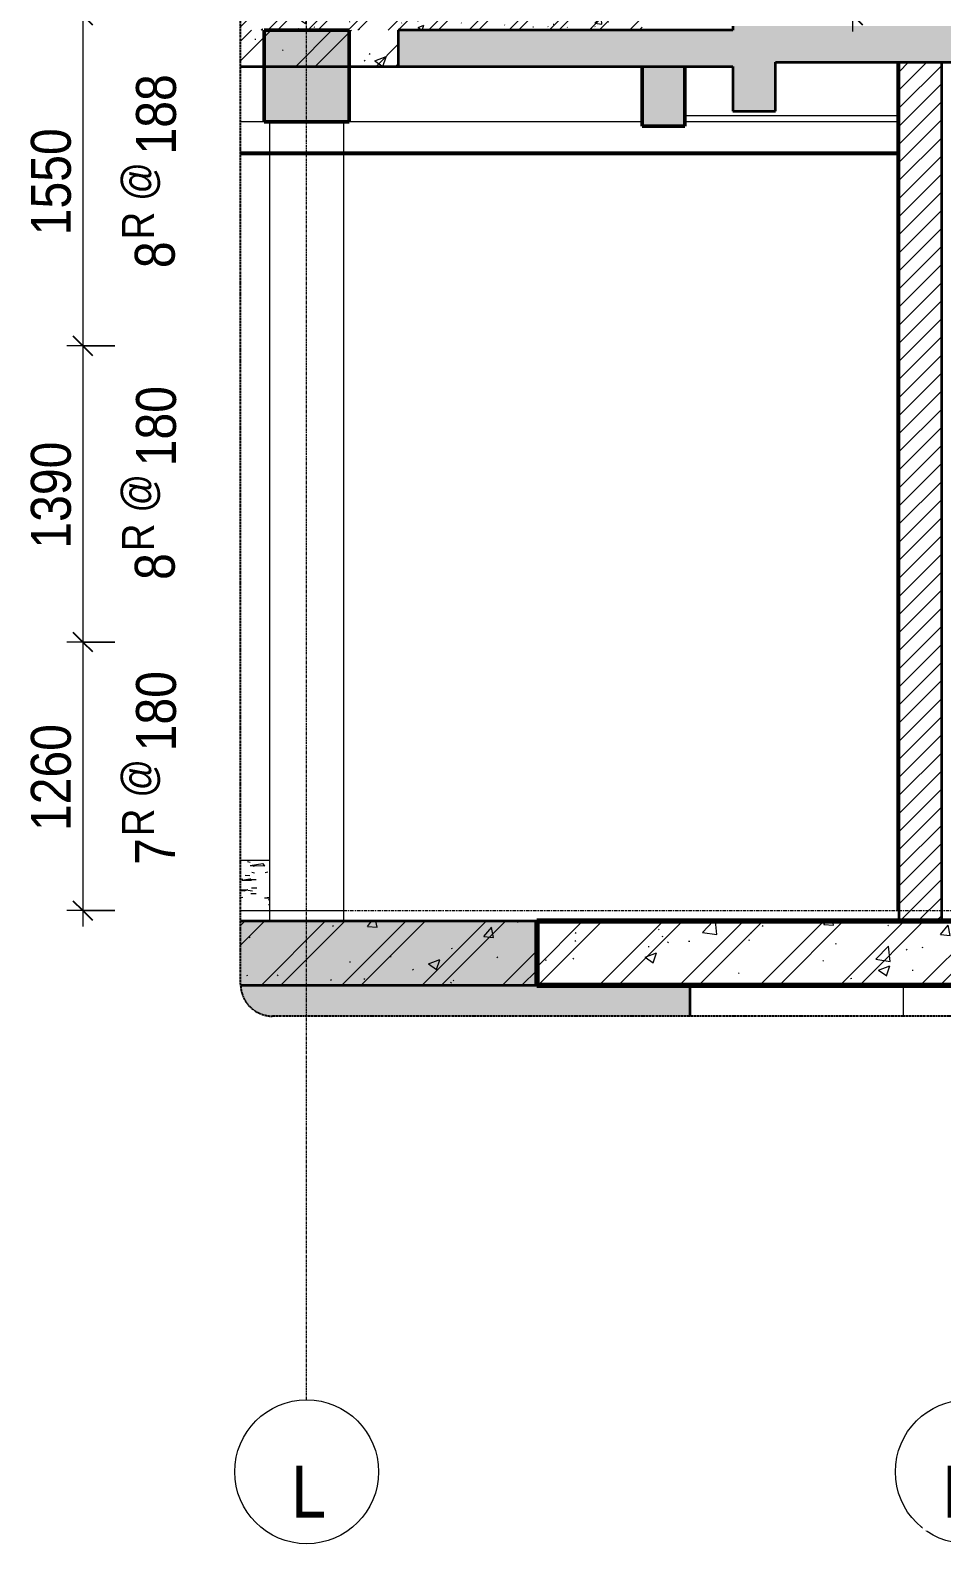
# Model space of a CAD drawing. Header units: millimetres. Extents: x 112507 to 177976, y -4970 to 80839.
# Drawn here: x 161123 to 165400, y -4970 to 2130 of the extents above; entities that cross this region are included whole.
import ezdxf

# ---------------------------------------------------------------- set-up
doc = ezdxf.new("R2010")
doc.units = ezdxf.units.MM
for name, pattern in [('Centre', [31.75, 6.35, -4.7625, 15.875, -4.7625]), ('Grid Line', [22.225, 12.7, -3.175, 3.175, -3.175]), ('Hidden', [7.14375, 4.7625, -2.38125])]:
    doc.linetypes.add(name, pattern=pattern)
for name, color, linetype, lineweight in [('0-4', 90, 'Continuous', 5), ('A-ANNO-DIMS', 211, 'Continuous', 9), ('A-ANNO-DIMS-75', 211, 'Continuous', 9), ('A-CLNG-1', 7, 'Continuous', 35), ('A-CLNG-PATT-1', 13, 'Continuous', 18), ('A-DETL-GENF', 92, 'Continuous', 18), ('A-DETL-GENF-3', 254, 'Continuous', 18), ('A-DETL-GENF-4', 92, 'Hidden', 25), ('A-DETL-MEDM', 33, 'Continuous', 35), ('A-DETL-WIDE', 214, 'Continuous', 70), ('A-FLOR', 192, 'Continuous', 18), ('A-FLOR-FNSH-1', 7, 'Continuous', 35), ('A-FLOR-LEVL-2', 51, 'Centre', 9), ('A-FLOR-PATT-1', 253, 'Continuous', 18), ('A-FLOR-PATT-2', 8, 'Continuous', 18), ('A-WALL', 113, 'Continuous', 18), ('A-WALL-1', 7, 'Continuous', 35), ('A-WALL-FNSH-1', 250, 'Continuous', 18), ('A-WALL-PATT-2', 111, 'Continuous', 18), ('S-BEAM-1', 43, 'Continuous', 5), ('S-BEAM-2', 90, 'Continuous', 50), ('S-BEAM-3', 250, 'Continuous', 18), ('S-COLS-6', 250, 'Continuous', 18), ('S-FNDN-1', 43, 'Continuous', 5), ('S-FNDN-2', 7, 'Continuous', 35), ('S-FNDN-3', 250, 'Continuous', 18), ('S-GRID-1', 1, 'Grid Line', 9), ('S-GRID-IDEN', 1, 'Continuous', 9), ('S-STRS-IDEN-1', 31, 'Continuous', 9)]:
    doc.layers.add(name, color=color, linetype=linetype, lineweight=lineweight)
doc.styles.add('Tahoma_B_2', font='tahomabd.ttf', dxfattribs={"height": 243.75})
doc.styles.add('UTM Avo_1', font='', dxfattribs={"width": 0.9, "height": 187.5})
doc.styles.add('UTM Avo_2', font='', dxfattribs={"width": 0.9, "height": 150})
doc.styles.add('UTM Avo_3', font='', dxfattribs={"width": 0.9, "height": 187.5})
doc.styles.get('UTM Avo_1').set_extended_font_data('UTM Avo')
doc.styles.get('UTM Avo_2').set_extended_font_data('UTM Avo')
doc.styles.get('UTM Avo_3').set_extended_font_data('UTM Avo')
doc.dimstyles.new('1_Dim_chi_tiet_2_5_2', dxfattribs={"dimscale": 304.8, "dimtxt": 187.368928, "dimasz": 0.295276, "dimexe": 0.246063, "dimexo": 0.0625, "dimgap": 0.024606, "dimtad": 1, "dimdec": 0, "dimrnd": 5, "dimzin": 0, "dimdsep": 46, "dimtxsty": 'UTM Avo_1', "dimblk1": 'OBLIQUE', "dimblk2": 'OBLIQUE', "dimsah": 1, "dimcen": 0.09, "dimdle": 0.246063, "dimazin": 0, "dimtfac": 1, "dimtdec": 4, "dimtix": 1, "dimtmove": 0, "dimatfit": 3, "dimfxl": 0.492126, "dimfxlon": 1, "dimtvp": 1, "dimtolj": 1, "dimtzin": 0, "dimarcsym": 2})
pattern_1 = [(50, (74551.6, 15225), (546.553, -47.817), [57.15, -628.65]), (355, (74551.6, 15225), (-105.728, 573.17), [45.72, -502.92]), (100.451, (74597.17, 15221), (440.828, 525.35), [48.57, -534.27]), (46.184, (74551.6, 15377.4), (813.237, -126.128), [85.725, -942.975]), (96.636, (74619.4, 15366.9), (712.207, 742.283), [72.855, -801.405]), (351.184, (74551.6, 15377.4), (712.215, 742.276), [68.58, -754.38]), (21, (74627.8, 15339.3), (454.843, -306.796), [57.15, -628.65]), (326, (74627.8, 15339.3), (185.406, 552.564), [45.72, -502.92]), (71.451, (74665.7, 15313.73), (640.251, 245.764), [48.57, -534.27]), (37.5, (74551.62, 15225), (9.2664, 253.665), [5.029, -491.795, 5.029, -505.511, -504.825]), (37.5, (74551.62, 15225), (9.2664, 253.665), [-1007.364, 5.029, -499.796]), (7.5, (74551.62, 15225), (200.4594, 300.5414), [5.029, -286.055, 5.029, -480.365, -192.405]), (7.5, (74551.62, 15225), (200.4594, 300.5414), [-776.478, 5.029, -187.376]), (327.5, (74381.7, 15225), (406.7728, -17.1864), [5.029, -185.471, 5.029, -589.331, -788.67]), (327.5, (74381.7, 15225), (406.7728, -17.1864), [-784.86, 5.029, -783.641]), (317.5, (74305.5, 15225), (444.388, 76.28), [5.029, -242.621, 5.029, -389.687, -560.07]), (317.5, (74305.5, 15225), (444.388, 76.28), [-642.366, 5.029, -555.041]), (45, (74551.62, 15225), (-188.5854, 188.5854), []), (45, (74551.62, 15510.75), (-188.5854, 188.5854), [])]
pattern_2 = [(50, (167034.5, 15225), (546.553, -47.817), [57.15, -628.65]), (355, (167034.5, 15225), (-105.728, 573.17), [45.72, -502.92]), (100.451, (167080.04, 15221), (440.828, 525.35), [48.57, -534.27]), (46.184, (167034.5, 15377.4), (813.237, -126.128), [85.725, -942.975]), (96.636, (167102.26, 15366.9), (712.207, 742.283), [72.855, -801.405]), (351.184, (167034.5, 15377.4), (712.215, 742.276), [68.58, -754.38]), (21, (167110.7, 15339.3), (454.843, -306.796), [57.15, -628.65]), (326, (167110.7, 15339.3), (185.406, 552.564), [45.72, -502.92]), (71.451, (167148.6, 15313.73), (640.251, 245.764), [48.57, -534.27]), (37.5, (167034.49, 15225), (9.2664, 253.665), [5.029, -491.795, 5.029, -505.511, -504.825]), (37.5, (167034.49, 15225), (9.2664, 253.665), [-1007.364, 5.029, -499.796]), (7.5, (167034.5, 15225), (200.4594, 300.5414), [5.029, -286.055, 5.029, -480.365, -192.405]), (7.5, (167034.5, 15225), (200.4594, 300.5414), [-776.478, 5.029, -187.376]), (327.5, (166864.56, 15225), (406.7728, -17.1864), [5.029, -185.471, 5.029, -589.331, -788.67]), (327.5, (166864.56, 15225), (406.7728, -17.1864), [-784.86, 5.029, -783.641]), (317.5, (166788.36, 15225), (444.388, 76.2803), [5.029, -242.621, 5.029, -389.687, -560.07]), (317.5, (166788.36, 15225), (444.388, 76.2803), [-642.366, 5.029, -555.041]), (45, (167034.5, 15225), (-188.5854, 188.5854), []), (45, (167034.5, 15510.75), (-188.5854, 188.5854), [])]

# ---------------------------------------------------------------- blocks, each defined once
blk = doc.blocks.new('NCV_TKTC_KET CAU_rvt-6-TKCS_THANG BỘ TB5 - MẶT CẮT')
at = {"layer": 'A-FLOR-PATT-1'}
h = blk.add_hatch(dxfattribs=at)
h.set_pattern_fill('FP_8', color=256, style=0, pattern_type=2)
h.set_pattern_definition(pattern_1)
h.paths.add_polyline_path([(70366.9, 1960), (70366.9, 2130), (69626.9, 2130), (69626.9, 1960)])
h = blk.add_hatch(dxfattribs=at)
h.set_pattern_fill('FP_8', color=256, style=0, pattern_type=2)
h.set_pattern_definition(pattern_1)
h.paths.add_polyline_path([(70366.9, 1960), (70366.9, 2130), (69626.9, 2130), (69626.9, 1960)])
h = blk.add_hatch(dxfattribs=at)
h.set_pattern_fill('FP_8', color=256, style=0, pattern_type=2)
h.set_pattern_definition(pattern_1)
h.paths.add_polyline_path([(71016.9, -2350), (71016.9, -2050), (69626.9, -2050), (69627.6, -2350), (69632, -2350)])
h = blk.add_hatch(dxfattribs=at)
h.set_pattern_fill('FP_8', color=256, style=0, pattern_type=2)
h.set_pattern_definition(pattern_1)
h.paths.add_polyline_path([(71016.9, -2350), (71016.9, -2050), (69626.9, -2050), (69627.6, -2350), (69632, -2350)])
at = {"layer": 'S-BEAM-1'}
for points in [[(69736.9, 1700), (70136.9, 1700), (70136.9, 2130), (69736.9, 2130)], [(71511.9, 1680), (71711.9, 1680), (71711.9, 1960), (71511.9, 1960), (71511.9, 1868)]]:
    blk.add_hatch(color=256, dxfattribs=at).paths.add_polyline_path(points)
at = {"layer": 'S-FNDN-1'}
blk.add_hatch(color=256, dxfattribs=at).paths.add_polyline_path([(69776.9, -2494.9), (71737, -2494.9), (71737, -2350), (71016.9, -2350), (71016.9, -2050), (69626.9, -2050), (69626.9, -2344.9), (69632, -2383.7), (69647, -2419.9), (69670.9, -2451), (69701.9, -2474.8), (69738.1, -2489.8)])
at = {"layer": 'A-FLOR-FNSH-1'}
for p, q in [((69626.9, 1960), (70366.9, 1960)), ((71016.9, -2050), (69626.9, -2050)), ((69627.6, -2350), (71016.9, -2350))]:
    blk.add_line(p, q, dxfattribs=at)
at = {"layer": 'S-BEAM-2'}
for p, q in [((70136.9, 2130), (69736.9, 2130)), ((69736.9, 2130), (69736.9, 1700)), ((70136.9, 1700), (70136.9, 2130)), ((71511.9, 1960), (71511.9, 1680)), ((71711.9, 1680), (71711.9, 1960)), ((69736.9, 1700), (70136.9, 1700)), ((71511.9, 1680), (71711.9, 1680))]:
    blk.add_line(p, q, dxfattribs=at)
at = {"layer": 'S-BEAM-3'}
for p, q in [((71711.9, 1730), (72706.9, 1730)), ((69736.9, 1700), (69626.9, 1700)), ((71511.9, 1700), (70136.9, 1700)), ((72706.9, 1700), (71711.9, 1700))]:
    blk.add_line(p, q, dxfattribs=at)
at = {"layer": 'S-COLS-6'}
for p, q in [((69761.9, -2000), (69761.9, -2050)), ((70111.9, -2050), (70111.9, -2000))]:
    blk.add_line(p, q, dxfattribs=at)
at = {"layer": 'S-FNDN-2'}
for p, q in [((71016.9, -2050), (69626.9, -2050)), ((71737, -2494.9), (71737, -2350))]:
    blk.add_line(p, q, dxfattribs=at)
at = {"layer": 'S-FNDN-3'}
blk.add_line((72736.9, -2494.9), (72736.9, -2350), dxfattribs=at)
blk = doc.blocks.new('BORDER VIEW - BORDER VIEW-3767319-TKCS_THANG BỘ TB5 - MẶT CẮT')
at = {"layer": 'A-DETL-GENF-4'}
for p, q in [((69626.9, -2344.9), (69626.9, 34042.6)), ((78260.4, -2494.9), (69776.9, -2494.9))]:
    blk.add_line(p, q, dxfattribs=at)
blk.add_arc((69776.9, -2344.9), 150, 180, 270, dxfattribs=at)
blk = doc.blocks.new('Grid - M_Grid Head - Circle-353313-TKCS_THANG BỘ TB5 - MẶT CẮT')
at = {"layer": 'S-GRID-IDEN'}
blk.add_circle((69936.9, -4632.4), 337.5, dxfattribs=at)
blk = doc.blocks.new('DIMBLOCK180-TKCS_THANG BỘ TB5 - MẶT CẮT')
at = {"layer": 'A-ANNO-DIMS-75', "lineweight": 25}
for p, q in [((161369.2, 2200), (161324.2, 2245)), ((161369.2, 2200), (161414.2, 2155)), ((161369.2, 650), (161324.2, 695)), ((161369.2, 650), (161414.2, 605))]:
    blk.add_line(p, q, dxfattribs=at)
at = {"layer": 'A-ANNO-DIMS-75'}
for p, q in [((161519.2, 2200), (161294.2, 2200)), ((161369.2, 2200), (161369.2, 650)), ((161369.2, 2200), (161519.2, 2200)), ((161519.2, 650), (161294.2, 650)), ((161369.2, 650), (161519.2, 650))]:
    blk.add_line(p, q, dxfattribs=at)
at = {"layer": 'A-ANNO-DIMS-75', "color": 0, "insert": (161125.7, 1168.2), "char_height": 187.5, "width": 616.236, "attachment_point": 1, "rotation": 90, "line_spacing_factor": 1.110334, "style": 'UTM Avo_1'}
blk.add_mtext('1550', dxfattribs=at)
blk = doc.blocks.new('_Oblique')
at = {"color": 0, "linetype": 'ByBlock', "lineweight": -2}
blk.add_line((-0.5, -0.5), (0.5, 0.5), dxfattribs=at)
blk = doc.blocks.new('DIMBLOCK181-TKCS_THANG BỘ TB5 - MẶT CẮT')
at = {"layer": 'A-ANNO-DIMS-75'}
for p, q in [((161519.2, 650), (161294.2, 650)), ((161369.2, 650), (161369.2, -740)), ((161369.2, 650), (161519.2, 650)), ((161519.2, -740), (161294.2, -740)), ((161369.2, -740), (161519.2, -740))]:
    blk.add_line(p, q, dxfattribs=at)
at = {"layer": 'A-ANNO-DIMS-75', "lineweight": 25}
for p, q in [((161369.2, 650), (161324.2, 695)), ((161369.2, 650), (161414.2, 605)), ((161369.2, -740), (161324.2, -695)), ((161369.2, -740), (161414.2, -785))]:
    blk.add_line(p, q, dxfattribs=at)
at = {"layer": 'A-ANNO-DIMS-75', "color": 0, "insert": (161125.7, -301.8), "char_height": 187.5, "width": 616.236, "attachment_point": 1, "rotation": 90, "line_spacing_factor": 1.110334, "style": 'UTM Avo_1'}
blk.add_mtext('1390', dxfattribs=at)
blk = doc.blocks.new('DIMBLOCK182-TKCS_THANG BỘ TB5 - MẶT CẮT')
at = {"layer": 'A-ANNO-DIMS-75', "lineweight": 25}
for p, q in [((161369.2, -740), (161324.2, -695)), ((161369.2, -740), (161414.2, -785)), ((161369.2, -2000), (161324.2, -1955)), ((161369.2, -2000), (161414.2, -2045))]:
    blk.add_line(p, q, dxfattribs=at)
at = {"layer": 'A-ANNO-DIMS-75'}
for p, q in [((161519.2, -740), (161294.2, -740)), ((161369.2, -740), (161369.2, -2075)), ((161369.2, -740), (161519.2, -740)), ((161519.2, -2000), (161294.2, -2000)), ((161369.2, -2000), (161519.2, -2000))]:
    blk.add_line(p, q, dxfattribs=at)
at = {"layer": 'A-ANNO-DIMS-75', "color": 0, "insert": (161125.7, -1626.8), "char_height": 187.5, "width": 616.236, "attachment_point": 1, "rotation": 90, "line_spacing_factor": 1.110334, "style": 'UTM Avo_1'}
blk.add_mtext('1260', dxfattribs=at)
blk = doc.blocks.new('M_Stair Run Tag - Standard-143073-TKCS_THANG BỘ TB5 - MẶT CẮT')
at = {"layer": 'S-STRS-IDEN-1', "insert": (69070.2, -1469.4), "char_height": 150, "width": 705.375, "attachment_point": 2, "rotation": 90, "line_spacing_factor": 1.107334, "style": 'UTM Avo_2'}
blk.add_mtext('\\pt857.25,1714.5,2571.75,3429,4286.25,5143.5,6000.75,6858,7715.25,8572.5,9429.75,10287,11144.25,12001.5,12858.75,13716,14573.25,15430.5,16287.75,17145,18002.25,18859.5,19716.75,20574,21431.25,22288.5,23145.75,24003,24860.25,25717.5,26574.75,27432;R @', dxfattribs=at)
blk = doc.blocks.new('DIMBLOCK204-TKCS_THANG BỘ TB5 - MẶT CẮT')
at = {"layer": 'A-ANNO-DIMS-75'}
for p, q in [((164982.5, 2125), (164982.5, 4475)), ((164832.5, 4400), (165057.5, 4400)), ((164982.5, 4400), (164832.5, 4400)), ((164832.5, 2200), (165057.5, 2200)), ((164982.5, 2200), (164832.5, 2200))]:
    blk.add_line(p, q, dxfattribs=at)
at = {"layer": 'A-ANNO-DIMS-75', "lineweight": 25}
for p, q in [((164982.5, 4400), (164937.5, 4445)), ((164982.5, 4400), (165027.5, 4355)), ((164982.5, 2200), (164937.5, 2245)), ((164982.5, 2200), (165027.5, 2155))]:
    blk.add_line(p, q, dxfattribs=at)
at = {"layer": 'A-ANNO-DIMS-75', "color": 0, "insert": (164738.9, 3043.2), "char_height": 187.5, "width": 616.236, "attachment_point": 1, "rotation": 90, "line_spacing_factor": 1.110334, "style": 'UTM Avo_1'}
blk.add_mtext('2200', dxfattribs=at)

msp = doc.modelspace()

# ---------------------------------------------------------------- hatches: boundary and pattern name
at = {"layer": 'A-CLNG-PATT-1'}
h = msp.add_hatch(dxfattribs=at)
h.set_pattern_fill('FP_11', color=256, style=0, pattern_type=2)
h.set_pattern_definition([(0, (167034.49, 15225), (609.6, 152.4), [25.146, -432.054, 25.146, -432.054, -2438.4]), (0, (167034.49, 15225), (609.6, 152.4), [-914.4, 25.146, -889.254, 25.146, -432.054, -1066.8]), (0, (167034.49, 15225), (609.6, 152.4), [-2286, 25.146, -279.654, 25.146, -736.854]), (120, (167263.09, 15301.2), (-436.7823, 451.7291), [25.146, -432.054, 25.146, -432.054, -2438.4]), (120, (167263.09, 15301.2), (-436.7823, 451.7291), [-914.4, 25.146, -889.254, 25.146, -432.054, -1066.8]), (120, (167263.09, 15301.2), (-436.7823, 451.7291), [-2286, 25.146, -279.654, 25.146, -736.854]), (240, (167339.29, 15606), (-172.8177, -604.1291), [25.146, -432.054, 25.146, -432.054, -2438.4]), (240, (167339.29, 15606), (-172.8177, -604.1291), [-914.4, 25.146, -889.254, 25.146, -432.054, -1066.8]), (240, (167339.29, 15606), (-172.8177, -604.1291), [-2286, 25.146, -279.654, 25.146, -736.854])])
h.paths.add_polyline_path([(164529.4, 1550), (165199.8, 1550), (165199.8, 1555), (162109.8, 1555), (162109.8, 1550), (163301.1, 1550)])
at = {"layer": 'A-DETL-GENF-3'}
h = msp.add_hatch(dxfattribs=at)
h.set_pattern_fill('FP_8', color=256, style=0, pattern_type=2)
h.set_pattern_definition(pattern_2)
h.paths.add_polyline_path([(170416.1, 50), (170719.8, 50), (170719.8, 650), (168819.8, 650), (168819.8, 450), (170416.1, 450)])
h.paths.add_polyline_path([(166799.8, 1750), (166999.8, 1750), (166999.8, 2150), (164419.8, 2150), (164419.8, 2130), (162849.8, 2130), (162849.8, 1960), (164419.8, 1960), (164419.8, 1750), (164619.8, 1750), (164619.8, 1980), (166799.8, 1980)])
h.paths.add_polyline_path([(170416.1, 3110), (170716.1, 3110), (170716.1, 3710), (170416.1, 3710)])
h.paths.add_polyline_path([(164419.8, 5150), (164619.8, 5150), (164619.8, 5380), (166281.9, 5380), (166281.9, 5150), (166481.9, 5150), (166481.9, 5550), (164419.8, 5550), (164419.8, 5530), (162849.8, 5530), (162849.8, 5360), (164419.8, 5360)])
h.paths.add_polyline_path([(170519.8, 5380), (170719.8, 5380), (170719.8, 5600), (170519.8, 5600), (170519.8, 5545.7)])
h.paths.add_polyline_path([(170416.1, 6700), (170716.1, 6700), (170716.1, 7300), (170416.1, 7300)])
h.paths.add_polyline_path([(166281.9, 8550), (166481.9, 8550), (166481.9, 8950), (164419.8, 8950), (164419.8, 8930), (162849.8, 8930), (162849.8, 8760), (164419.8, 8760), (164419.8, 8550), (164621.1, 8550), (164621.1, 8780), (166281.9, 8780)])
h.paths.add_polyline_path([(170719.8, 8780), (170719.8, 9000), (170519.8, 9000), (170519.8, 8780)])
h.paths.add_polyline_path([(170716.1, 10100), (170716.1, 10700), (170416.1, 10700), (170416.1, 10100)])
h.paths.add_polyline_path([(164619.8, 11950), (164619.8, 12180), (166281.9, 12180), (166281.9, 11950), (166481.9, 11950), (166481.9, 12350), (164419.8, 12350), (164419.8, 12330), (162849.8, 12330), (162849.8, 12160), (164419.8, 12160), (164419.8, 11950), (164529.4, 11950)])
h.paths.add_polyline_path([(170719.8, 12180), (170719.8, 12400), (170519.8, 12400), (170519.8, 12180)])
h.paths.add_polyline_path([(170416.1, 13500), (170716.1, 13500), (170716.1, 14100), (170416.1, 14100)])
h.paths.add_polyline_path([(164419.8, 15350), (164619.8, 15350), (164619.8, 15580), (166281.9, 15580), (166281.9, 15350), (166481.9, 15350), (166481.9, 15750), (164419.8, 15750), (164419.8, 15730), (162849.8, 15730), (162849.8, 15560), (164419.8, 15560), (164419.8, 15353.1)])
h.paths.add_polyline_path([(170519.8, 15580), (170719.8, 15580), (170719.8, 15800), (170519.8, 15800)])
h.paths.add_polyline_path([(170416.1, 16900), (170716.1, 16900), (170716.1, 17500), (170416.1, 17500)])
h.paths.add_polyline_path([(164529.4, 18750), (164619.8, 18750), (164619.8, 18980), (166281.9, 18980), (166281.9, 18750), (166481.9, 18750), (166481.9, 19150), (164419.8, 19150), (164419.8, 19130), (162849.8, 19130), (162849.8, 18960), (164419.8, 18960), (164419.8, 18750)])
h.paths.add_polyline_path([(170519.8, 18980), (170719.8, 18980), (170719.8, 19200), (170519.8, 19200)])
h.paths.add_polyline_path([(170416.1, 20300), (170716.1, 20300), (170716.1, 20900), (170416.1, 20900)])
h.paths.add_polyline_path([(164529.4, 22150), (164619.8, 22150), (164619.8, 22380), (166281.9, 22380), (166281.9, 22150), (166481.9, 22150), (166481.9, 22550), (164419.8, 22550), (164419.8, 22530), (162849.8, 22530), (162849.8, 22360), (164419.8, 22360), (164419.8, 22150)])
h.paths.add_polyline_path([(170716.1, 23700), (170716.1, 24300), (170416.1, 24300), (170416.1, 23700)])
h.paths.add_polyline_path([(164529.4, 25550), (164619.8, 25550), (164619.8, 25780), (166281.9, 25780), (166281.9, 25550), (166481.9, 25550), (166481.9, 25950), (164419.8, 25950), (164419.8, 25930), (162849.8, 25930), (162849.8, 25760), (164419.8, 25760), (164419.8, 25550)])
h.paths.add_polyline_path([(170519.8, 25780), (170719.8, 25780), (170719.8, 26000), (170519.8, 26000)])
h.paths.add_polyline_path([(170716.1, 27200), (170716.1, 27800), (170416.1, 27800), (170416.1, 27200)])
h.paths.add_polyline_path([(164619.8, 29150), (164619.8, 29350), (166281.9, 29350), (166281.9, 29150), (166481.9, 29150), (166481.9, 29550), (164419.8, 29550), (164419.8, 29500), (162849.8, 29500), (162849.8, 29350), (164419.8, 29350), (164419.8, 29150), (164529.4, 29150)])
h.paths.add_polyline_path([(170670.7, 29300), (170719.8, 29300), (170719.8, 29650), (170519.8, 29650), (170519.8, 29300)])
h.paths.add_polyline_path([(164619.8, 32800), (164619.8, 33000), (170719.8, 33000), (170719.8, 33200), (163219.8, 33200), (163219.8, 33000), (164318.2, 33000), (164318.2, 32800), (164529.4, 32800)])
h = msp.add_hatch(dxfattribs=at)
h.set_pattern_fill('FP_8', color=256, style=0, pattern_type=2)
h.set_pattern_definition(pattern_2)
h.paths.add_polyline_path([(170888.2, -2350), (170892.6, -2350), (170893.3, -2344.9), (170893.3, -2050), (163499.8, -2050), (163499.8, -2350), (170670.7, -2350)])
at = {"layer": 'A-FLOR-PATT-2'}
h = msp.add_hatch(dxfattribs=at)
h.set_pattern_fill('FP_7', color=256, style=0, pattern_type=2)
h.set_pattern_definition([(50, (167034.5, 15225), (273.276, -23.909), [28.575, -314.325]), (355, (167034.5, 15225), (-52.8646, 286.585), [22.86, -251.46]), (100.451, (167057.26, 15223), (220.414, 262.6745), [24.285, -267.135]), (46.184, (167034.5, 15301.2), (406.619, -63.0646), [42.862, -471.487]), (96.636, (167068.37, 15295.94), (356.104, 371.141), [36.428, -400.703]), (351.184, (167034.5, 15301.2), (356.107, 371.138), [34.29, -377.19]), (21, (167072.6, 15282.15), (227.4212, -153.398), [28.575, -314.325]), (326, (167072.6, 15282.15), (92.7027, 276.282), [22.86, -251.46]), (71.451, (167091.54, 15269.37), (320.1254, 122.8816), [24.285, -267.135]), (37.5, (167034.49, 15225), (4.6325, 126.8326), [2.515, -245.897, 2.515, -252.755, -252.413]), (37.5, (167034.49, 15225), (4.6325, 126.8326), [-503.682, 2.515, -249.898]), (7.5, (167034.49, 15225), (100.2292, 150.2711), [2.515, -143.027, 2.515, -240.182, -96.203]), (7.5, (167034.49, 15225), (100.2292, 150.2711), [-388.239, 2.515, -93.688]), (327.5, (166949.53, 15225), (203.38684, -8.5935), [2.515, -92.735, 2.515, -294.665, -394.335]), (327.5, (166949.53, 15225), (203.38684, -8.5935), [-392.43, 2.515, -391.82]), (317.5, (166911.43, 15225), (222.1944, 38.1398), [2.515, -121.31, 2.515, -194.843, -280.035]), (317.5, (166911.43, 15225), (222.1944, 38.1398), [-321.183, 2.515, -277.52]), (45, (167034.49, 15225), (-94.2927, 94.2927), []), (45, (167034.49, 15367.88), (-94.2927, 94.2927), [])])
h.paths.add_polyline_path([(163994.8, 2130), (163994.8, 2180), (162109.8, 2180), (162109.8, 2130), (163915.2, 2130)])
h = msp.add_hatch(dxfattribs=at)
h.set_pattern_fill('FP_9', color=256, style=0, pattern_type=2)
h.set_pattern_definition([(0, (167034.49, -1919.87), (609.6, 22.149), [25.146, -432.054, 25.146, -432.054, -2438.4]), (0, (167034.49, -1919.87), (609.6, 22.149), [-914.4, 25.146, -889.254, 25.146, -432.054, -1066.8]), (0, (167034.49, -1919.87), (609.6, 22.149), [-2286, 25.146, -279.654, 25.146, -736.854]), (165.871, (167263.09, -1908.796), (-436.7827, 65.65023), [12.965, -222.766, -1492.966]), (165.871, (167263.09, -1908.796), (-436.7827, 65.65023), [-235.731, 12.965, -222.766, -1257.234]), (165.871, (167263.09, -1908.796), (-436.7827, 65.65023), [-471.463, 12.965, -458.498, -785.771]), (165.871, (167263.09, -1908.796), (-436.7827, 65.65023), [-942.926, 12.965, -222.766, -550.04]), (165.871, (167263.09, -1908.796), (-436.7827, 65.65023), [-1178.657, 12.965, -144.189, -392.886]), (165.871, (167263.09, -1908.796), (-436.7827, 65.65023), [-1335.811, 12.965, -379.92]), (194.129, (167339.29, -1864.5), (-172.81776, -87.79887), [12.965, -222.766, -1492.966]), (194.129, (167339.29, -1864.5), (-172.81776, -87.79887), [-235.731, 12.965, -222.766, -1257.234]), (194.129, (167339.29, -1864.5), (-172.81776, -87.79887), [-471.463, 12.965, -458.498, -785.771]), (194.129, (167339.29, -1864.5), (-172.81776, -87.79887), [-942.926, 12.965, -222.766, -550.04]), (194.129, (167339.29, -1864.5), (-172.81776, -87.79887), [-1178.657, 12.965, -144.189, -392.886]), (194.129, (167339.29, -1864.5), (-172.81776, -87.79887), [-1335.811, 12.965, -379.92])])
h.paths.add_polyline_path([(162109.8, -2000), (162244.8, -2000), (162244.8, -1764.9), (162109.8, -1764.9), (162109.8, -1809.8)])
h = msp.add_hatch(dxfattribs=at)
h.set_pattern_fill('FP_10', color=256, style=0, pattern_type=2)
h.set_pattern_definition([(9.826, (167034.49, -1919.87), (546.5519, -6.9513), [37.282, -410.105]), (359.272, (167034.49, -1919.87), (-105.7292, 83.3001), [45.55, -501.047]), (141.766, (167080.04, -1920.45), (440.825, 76.35), [11.217, -123.384]), (8.613, (167034.49, -1897.72), (813.2375, -18.3305), [60.028, -660.308]), (128.676, (167102.26, -1899.25), (712.21, 107.88), [13.472, -148.19]), (358.709, (167034.49, -1897.72), (712.2124, 107.88), [67.787, -745.657]), (3.193, (167110.69, -1903.26), (454.8427, -44.5887), [53.437, -587.808]), (354.401, (167110.69, -1903.26), (185.4065, 80.3048), [38.085, -418.938]), (23.419, (167148.6, -1906.97), (640.25, 35.718), [16.838, -185.214]), (6.363, (167034.49, -1919.87), (9.26632, 36.86607), [20.073, -376.527, 20.073, -387.476, -402.987]), (6.363, (167034.49, -1919.87), (9.26632, 36.86607), [-804.15, 20.073, -382.914]), (1.096, (167034.49, -1919.87), (200.4592, 43.6783), [24.935, -263.711, 24.935, -456.394, -190.794]), (1.096, (167034.49, -1919.87), (200.4592, 43.6783), [-769.976, 24.935, -165.858]), (354.71, (166864.563, -1919.87), (406.77305, -2.49982), [21.299, -140.055, 21.299, -482.124, -668.002]), (354.71, (166864.563, -1919.87), (406.77305, -2.49982), [-664.775, 21.299, -646.704]), (352.414, (166788.36, -1919.87), (444.3875, 11.0835), [18.703, -165.495, 18.703, -691.454]), (352.414, (166788.36, -1919.87), (444.3875, 11.0835), [-202.902, -274.881, 18.703, -397.869])])
h.paths.add_polyline_path([(162109.8, -2000), (162244.8, -2000), (162244.8, -1764.9), (162109.8, -1764.9), (162109.8, -1809.8)])
at = {"layer": 'A-WALL-PATT-2'}
h = msp.add_hatch(dxfattribs=at)
h.set_pattern_fill('FP_6', color=256, style=0, pattern_type=2)
h.set_pattern_definition([(45, (167034.49, 15225), (-42.4264, 42.4264), [])])
h.paths.add_polyline_path([(165199.8, -2050), (165399.8, -2050), (165399.8, 1980), (165199.8, 1980), (165199.8, -2000)])

# ---------------------------------------------------------------- linework, layer by layer
at = {"layer": 'A-CLNG-1'}
for p, q in [((165199.8, 1555), (162109.8, 1555)), ((162109.8, 1550), (165199.8, 1550)), ((165199.8, 1550), (165199.8, 1555))]:
    msp.add_line(p, q, dxfattribs=at)
at = {"layer": 'A-DETL-MEDM'}
for p, q in [((164419.8, 2130), (162849.8, 2130)), ((162849.8, 2130), (162849.8, 1960)), ((164419.8, 2150), (164419.8, 2130)), ((162849.8, 1960), (164419.8, 1960)), ((164419.8, 1960), (164419.8, 1750)), ((164619.8, 1750), (164619.8, 1980)), ((164619.8, 1980), (166799.8, 1980)), ((164419.8, 1750), (164619.8, 1750))]:
    msp.add_line(p, q, dxfattribs=at)
at = {"layer": 'A-DETL-WIDE'}
for p, q in [((170893.3, -2050), (163499.8, -2050)), ((163499.8, -2050), (163499.8, -2350)), ((163499.8, -2350), (170892.6, -2350))]:
    msp.add_line(p, q, dxfattribs=at)
at = {"layer": 'A-FLOR'}
for p, q in [((162244.8, -1764.9), (162109.8, -1764.9)), ((162109.8, -2000), (162244.8, -2000))]:
    msp.add_line(p, q, dxfattribs=at)
at = {"layer": 'A-FLOR-LEVL-2'}
msp.add_line((162518.1, -2000), (172755.3, -2000), dxfattribs=at)
at = {"layer": 'A-WALL'}
for p, q in [((162244.8, 1700), (162244.8, 1555)), ((162594.8, 1555), (162594.8, 1700)), ((162244.8, 1550), (162244.8, -2000)), ((162594.8, -2000), (162594.8, 1550)), ((162244.8, -2000), (162594.8, -2000))]:
    msp.add_line(p, q, dxfattribs=at)
at = {"layer": 'A-WALL-1'}
for p, q in [((165199.8, -2050), (165199.8, 1980)), ((165399.8, -2050), (165399.8, 1980))]:
    msp.add_line(p, q, dxfattribs=at)
at = {"layer": 'A-WALL-FNSH-1'}
for p, q in [((165189.8, 1980), (165189.8, -2000)), ((165189.8, -2000), (165199.8, -2000))]:
    msp.add_line(p, q, dxfattribs=at)
at = {"layer": 'S-GRID-1'}
for p, q in [((162419.8, -2419.9), (162419.8, 32417.5)), ((162419.8, -4294.9), (162419.8, -2419.9))]:
    msp.add_line(p, q, dxfattribs=at)

# ---------------------------------------------------------------- block references
at = {"layer": '0-4'}
msp.add_blockref('NCV_TKTC_KET CAU_rvt-6-TKCS_THANG BỘ TB5 - MẶT CẮT', (92482.9, 0), dxfattribs=at)
at = {"layer": 'A-DETL-GENF'}
msp.add_blockref('BORDER VIEW - BORDER VIEW-3767319-TKCS_THANG BỘ TB5 - MẶT CẮT', (92482.9, 0), dxfattribs=at)
at = {"layer": 'S-GRID-IDEN'}
for p in [(92482.9, 0), (95582.8, 0)]:
    msp.add_blockref('Grid - M_Grid Head - Circle-353313-TKCS_THANG BỘ TB5 - MẶT CẮT', p, dxfattribs=at)
at = {"layer": 'S-STRS-IDEN-1'}
for p in [(92482.9, 2799.9), (92482.9, 1337.2), (92482.9, 0)]:
    msp.add_blockref('M_Stair Run Tag - Standard-143073-TKCS_THANG BỘ TB5 - MẶT CẮT', p, dxfattribs=at)

# ---------------------------------------------------------------- texts
at = {"layer": 'S-STRS-IDEN-1', "char_height": 187.5, "rotation": 90, "line_spacing_factor": 1.107334, "style": 'UTM Avo_3'}
for s, insert, width, attachment_point in [('\\pt857.25,1714.5,2571.75,3429,4286.25,5143.5,6000.75,6858,7715.25,8572.5,9429.75,10287,11144.25,12001.5,12858.75,13716,14573.25,15430.5,16287.75,17145,18002.25,18859.5,19716.75,20574,21431.25,22288.5,23145.75,24003,24860.25,25717.5,26574.75,27432;188', (161714.2, 1547.2), 379.35, 4), ('\\pt857.25,1714.5,2571.75,3429,4286.25,5143.5,6000.75,6858,7715.25,8572.5,9429.75,10287,11144.25,12001.5,12858.75,13716,14573.25,15430.5,16287.75,17145,18002.25,18859.5,19716.75,20574,21431.25,22288.5,23145.75,24003,24860.25,25717.5,26574.75,27432;8', (161708.4, 1139.7), 124.875, 6), ('\\pt857.25,1714.5,2571.75,3429,4286.25,5143.5,6000.75,6858,7715.25,8572.5,9429.75,10287,11144.25,12001.5,12858.75,13716,14573.25,15430.5,16287.75,17145,18002.25,18859.5,19716.75,20574,21431.25,22288.5,23145.75,24003,24860.25,25717.5,26574.75,27432;180', (161714.2, 84.5), 379.35, 4), ('\\pt857.25,1714.5,2571.75,3429,4286.25,5143.5,6000.75,6858,7715.25,8572.5,9429.75,10287,11144.25,12001.5,12858.75,13716,14573.25,15430.5,16287.75,17145,18002.25,18859.5,19716.75,20574,21431.25,22288.5,23145.75,24003,24860.25,25717.5,26574.75,27432;8', (161708.4, -323), 124.875, 6), ('\\pt857.25,1714.5,2571.75,3429,4286.25,5143.5,6000.75,6858,7715.25,8572.5,9429.75,10287,11144.25,12001.5,12858.75,13716,14573.25,15430.5,16287.75,17145,18002.25,18859.5,19716.75,20574,21431.25,22288.5,23145.75,24003,24860.25,25717.5,26574.75,27432;180', (161714.2, -1252.7), 379.35, 4), ('\\pt857.25,1714.5,2571.75,3429,4286.25,5143.5,6000.75,6858,7715.25,8572.5,9429.75,10287,11144.25,12001.5,12858.75,13716,14573.25,15430.5,16287.75,17145,18002.25,18859.5,19716.75,20574,21431.25,22288.5,23145.75,24003,24860.25,25717.5,26574.75,27432;7', (161708.4, -1660.2), 124.875, 6)]:
    msp.add_mtext(s, dxfattribs=dict(at, insert=insert, width=width, attachment_point=attachment_point))

# ---------------------------------------------------------------- dimensions: what is measured, and where the dimension line sits
at = {"layer": 'A-ANNO-DIMS'}
for base, p1, p2, override, picture, middle in [((164982.5, 4400), (164832.5, 2200), (164832.5, 4400), {"dimpost": '<>', "dimfxl": 2200}, 'DIMBLOCK204-TKCS_THANG BỘ TB5 - MẶT CẮT', (164877.9, 3300)), ((161369.2, 650), (161519.2, 2200), (161519.2, 650), {"dimpost": '<>', "dimfxl": 1550}, 'DIMBLOCK180-TKCS_THANG BỘ TB5 - MẶT CẮT', (161264.7, 1425)), ((161369.2, -740), (161519.2, 650), (161519.2, -740), {"dimpost": '<>', "dimfxl": 1390}, 'DIMBLOCK181-TKCS_THANG BỘ TB5 - MẶT CẮT', (161264.7, -45)), ((161369.2, -2000), (161519.2, -740), (161519.2, -2000), {"dimpost": '<>', "dimfxl": 1260}, 'DIMBLOCK182-TKCS_THANG BỘ TB5 - MẶT CẮT', (161264.7, -1370))]:
    dim = msp.add_linear_dim(base=base, p1=p1, p2=p2, angle=90, dimstyle='1_Dim_chi_tiet_2_5_2', override=override, dxfattribs=at)
    dim.commit()
    dim.dimension.update_dxf_attribs({"geometry": picture, "text_midpoint": middle})

# ---------------------------------------------------------------- next in the draw order: texts
at = {"layer": 'S-GRID-IDEN', "char_height": 243.75, "attachment_point": 5, "line_spacing_factor": 0.996129, "style": 'Tahoma_B_2', "bg_fill": 3, "box_fill_scale": 1.25, "bg_fill_color": 256, "bg_fill_true_color": 13158600, "bg_fill_transparency": 0}
for s, insert, width in [('\\pt952.49944,1904.99888,2857.50075,3810.00019,4762.49962,5714.99906,6667.50094,7620.00037,8572.49981,9524.99925,10477.50113,11430.00056,12382.5,13334.99944,14287.49888,15240.00075,16192.50019,17144.99963,18097.49906,19050.00094,20002.50038,20954.99981,21907.49925,22860.00113,23812.50056,24765,25717.49944,26669.99887,27622.50075,28575.00019,29527.49963,30479.99906;L', (162422.9, -4726), 193.5), ('\\pt952.49944,1904.99888,2857.50075,3810.00019,4762.49962,5714.99906,6667.50094,7620.00037,8572.49981,9524.99925,10477.50113,11430.00056,12382.5,13334.99944,14287.49888,15240.00075,16192.50019,17144.99963,18097.49906,19050.00094,20002.50038,20954.99981,21907.49925,22860.00113,23812.50056,24765,25717.49944,26669.99887,27622.50075,28575.00019,29527.49963,30479.99906;M', (165522.9, -4726), 303)]:
    msp.add_mtext(s, dxfattribs=dict(at, insert=insert, width=width))

doc.saveas('drawing.dxf')
